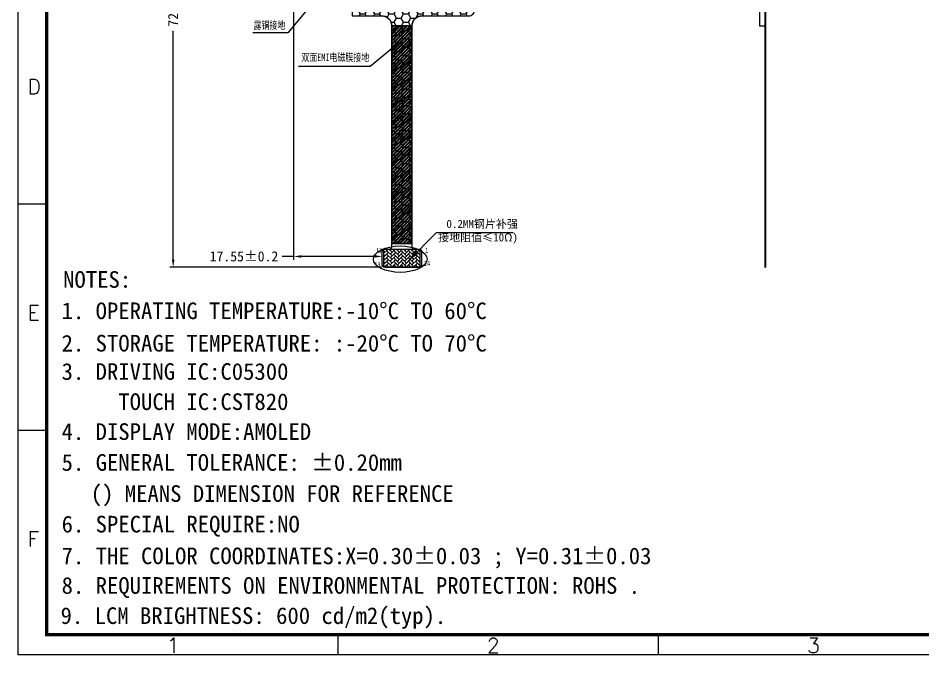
# Model space of a CAD drawing. Header units: millimetres. Extents: x -1677 to -687, y -1765 to -1070.
# Drawn here: x -1674.2 to -1494.9, y -1762.7 to -1636.4 of the extents above; entities that cross this region are included whole.
import ezdxf

# ---------------------------------------------------------------- set-up
doc = ezdxf.new("R2010")
doc.units = ezdxf.units.MM
for name, color, linetype in [('dim', 3, 'Continuous'), ('EMI', 150, 'Continuous'), ('FPC', 30, 'Continuous')]:
    doc.layers.add(name, color=color, linetype=linetype)
for name, color, linetype, lineweight in [('Main-FPC', 2, 'Continuous', 5), ('TFPC', 50, 'Continuous', 5), ('图框', 7, 'Continuous', 0), ('标注', 3, 'Continuous', 15)]:
    doc.layers.add(name, color=color, linetype=linetype, lineweight=lineweight)
doc.styles.add('RD', font='ROMAND.shx', dxfattribs={"width": 0.8})
doc.styles.add('ROMANC', font='romanc.shx', dxfattribs={"bigfont": 'gbcbig.shx'})
doc.styles.get("Standard").update_dxf_attribs({"font": 'txt.shx'})
doc.styles.add('W0$254', font='SimSun.ttf', dxfattribs={"width": 0.75})
doc.styles.add('宋', font='SimSun.ttf', dxfattribs={"height": 2})
doc.styles.add('宋体', font='SimSun.ttf', dxfattribs={"width": 0.75})
doc.styles.add('汉字', font='SimSun.ttf')
doc.dimstyles.new('DIM', dxfattribs={"dimtxt": 0.8, "dimasz": 0.8, "dimexe": 0, "dimexo": 0.5, "dimgap": 0.11, "dimtad": 0, "dimzin": 1, "dimdsep": 46, "dimtxsty": 'RD', "dimcen": 0, "dimclrd": 256, "dimclre": 256, "dimclrt": 256, "dimadec": 0, "dimazin": 0, "dimtm": 1e-09, "dimtfac": 1, "dimtofl": 0, "dimtmove": 0, "dimatfit": 3, "dimfxl": 1, "dimlwe": -1, "dimarcsym": 0})
doc.dimstyles.new('ISO-25$7', dxfattribs={"dimscale": 0.5, "dimtxt": 2.5, "dimasz": 2, "dimexe": 0.65, "dimexo": 0, "dimtad": 0, "dimtoh": 1, "dimzin": 1, "dimdsep": 46, "dimtxsty": '宋体', "dimcen": 1.6, "dimclrt": 7, "dimazin": 0, "dimtfac": 1, "dimtix": 1, "dimtmove": 1, "dimatfit": 3, "dimfxl": 1, "dimtolj": 1, "dimtzin": 1, "dimarcsym": 0})
doc.dimstyles.new('YanXiu', dxfattribs={"dimtxt": 2.5, "dimasz": 2.2, "dimexe": 0.66, "dimexo": 0.66, "dimgap": 0.66, "dimtad": 0, "dimdsep": 46, "dimtxsty": 'ROMANC', "dimcen": 0, "dimclrd": 256, "dimclre": 131, "dimclrt": 42, "dimazin": 2, "dimtfac": 1, "dimtofl": 0, "dimtmove": 0, "dimatfit": 3, "dimfxl": 1, "dimlwd": 5, "dimlwe": 5, "dimarcsym": 0})

# ---------------------------------------------------------------- blocks, each defined once
blk = doc.blocks.new('*D119')
at = {"layer": 'Defpoints', "color": 0, "transparency": 16777216}
for p in [(-1619.62, -1609.99), (-1602.07, -1683.66), (-1602.07, -1684.01)]:
    blk.add_point(p, dxfattribs=at)
at = {"layer": '标注', "lineweight": 5, "transparency": 16777216}
for p, q in [((-1619.62, -1610.65), (-1619.62, -1684.32)), ((-1619.62, -1683.66), (-1621.9, -1683.66)), ((-1603.57, -1683.66), (-1618.12, -1683.66)), ((-1602.07, -1683.35), (-1602.07, -1683))]:
    blk.add_line(p, q, dxfattribs=at)
at = {"layer": '标注', "transparency": 16777216}
for points in [[(-1618.12, -1683.41), (-1618.12, -1683.91), (-1619.62, -1683.66)], [(-1603.57, -1683.41), (-1603.57, -1683.91), (-1602.07, -1683.66)]]:
    blk.add_solid(points, dxfattribs=at)
at = {"layer": '标注', "transparency": 16777216, "insert": (-1629.46, -1683.66), "char_height": 2, "attachment_point": 5, "style": '宋'}
blk.add_mtext('17.55±0.2', dxfattribs=at)
blk = doc.blocks.new('*D115')
at = {"layer": 'Defpoints', "color": 0, "transparency": 16777216}
for p in [(-1616.77, -1612.84), (-1643.49, -1685.81), (-1601.57, -1685.81)]:
    blk.add_point(p, dxfattribs=at)
at = {"layer": '标注', "lineweight": 5, "transparency": 16777216}
for p, q in [((-1617.43, -1612.84), (-1644.15, -1612.84)), ((-1643.49, -1614.34), (-1643.49, -1623.65)), ((-1643.49, -1684.31), (-1643.49, -1638.91)), ((-1602.23, -1685.81), (-1644.15, -1685.81))]:
    blk.add_line(p, q, dxfattribs=at)
at = {"layer": '标注', "transparency": 16777216}
for points in [[(-1643.74, -1614.34), (-1643.24, -1614.34), (-1643.49, -1612.84)], [(-1643.74, -1684.31), (-1643.24, -1684.31), (-1643.49, -1685.81)]]:
    blk.add_solid(points, dxfattribs=at)
at = {"layer": '标注', "transparency": 16777216, "insert": (-1643.49, -1631.28), "char_height": 2, "attachment_point": 5, "rotation": 90, "style": '宋'}
blk.add_mtext('72.97±0.5', dxfattribs=at)

msp = doc.modelspace()

# ---------------------------------------------------------------- hatches: boundary and pattern name
at = {"layer": 'EMI', "lineweight": 5}
h = msp.add_hatch(dxfattribs=at)
h.set_pattern_fill('HONEY', color=256, scale=0.3)
h.set_pattern_definition([(0, (6.6709, 0.1958), (1.42875, 0.824889), [0.9525, -1.905]), (120, (6.6709, 0.1958), (-1.42874983, 0.8248893), [0.9525, -1.905]), (60, (6.6709, 0.1958), (1.7e-07, 1.6497783), [-1.905, 0.9525])])
h.paths.add_polyline_path([(-1594.167, -1635.935), (-1584.835, -1635.935, 0.4142136), (-1583.835, -1634.935), (-1583.835, -1631.401), (-1593.182, -1631.401), (-1593.182, -1625.131), (-1608.925, -1625.131), (-1608.925, -1627.081, -0.4142136), (-1609.925, -1628.081), (-1619.115, -1628.081), (-1619.115, -1630.694), (-1608.038, -1630.694), (-1608.038, -1635.935), (-1602.167, -1635.935, -0.4142136), (-1600.167, -1637.935), (-1600.167, -1681.081), (-1596.167, -1681.081), (-1596.167, -1637.935, -0.4142136)])
at = {"layer": 'Main-FPC', "lineweight": 5}
h = msp.add_hatch(dxfattribs=at)
h.set_pattern_fill('AR-HBONE', color=4, scale=0.005, angle=180)
h.set_pattern_definition([(225, (-3135.3782, -1844.47373), (-2e-16, -0.71842049), [1.524, -0.508]), (315, (-3135.7374, -1844.83294), (-2e-16, -0.71842049), [1.524, -0.508])])
edge = h.paths.add_edge_path()
edge.add_line((-1594.817, -1682.257), (-1601.517, -1682.257))
edge.add_arc((-1601.517, -1682.557), 0.3, 90, 180)
edge.add_line((-1601.817, -1682.557), (-1601.817, -1685.457))
edge.add_arc((-1601.517, -1685.457), 0.3, 180, 270)
edge.add_line((-1601.517, -1685.757), (-1594.817, -1685.757))
edge.add_arc((-1594.817, -1685.457), 0.3, 270, 360)
edge.add_line((-1594.517, -1685.457), (-1594.517, -1682.557))
edge.add_arc((-1594.817, -1682.557), 0.3, 360, 450)
at = {"layer": 'TFPC', "lineweight": 5}
h = msp.add_hatch(dxfattribs=at)
h.set_pattern_fill('ANSI32', color=252, scale=0.05)
h.set_pattern_definition([(45, (-3135.3782, -1844.47373), (-0.3367596, 0.3367596), []), (45, (-3135.1537, -1844.47373), (-0.3367596, 0.3367596), [])])
h.paths.add_polyline_path([(-1596.167, -1637.935), (-1600.167, -1637.935), (-1600.167, -1681.081), (-1596.167, -1681.081)])

# ---------------------------------------------------------------- linework, layer by layer
at = {"color": 11}
for p, q in [((-1526.222, -1620.931), (-1526.222, -1685.807)), ((-1526.092, -1620.931), (-1526.092, -1685.807)), ((-1527.322, -1627.067), (-1527.322, -1637.911)), ((-1527.322, -1637.911), (-1526.222, -1637.911)), ((-1526.222, -1685.807), (-1526.092, -1685.807))]:
    msp.add_line(p, q, dxfattribs=at)
for p, q in [((-1668.534, -1673.325), (-1674.22, -1673.325)), ((-1668.534, -1718.192), (-1674.22, -1718.192)), ((-1610.765, -1762.705), (-1610.765, -1758.672)), ((-1547.309, -1762.705), (-1547.309, -1758.672))]:
    msp.add_line(p, q)
msp.add_lwpolyline([(-1674.22, -1493.856), (-1295.142, -1493.856), (-1295.142, -1762.705), (-1674.22, -1762.705), (-1674.22, -1493.856)])
at = {"color": 7, "linetype": 'Continuous', "const_width": 0.652}
msp.add_lwpolyline([(-1668.534, -1758.672), (-1300.829, -1758.672), (-1300.829, -1497.888), (-1668.534, -1497.888)], close=True, dxfattribs=at)
at = {"color": 1}
msp.add_ellipse((-1598.489, -1684.2), major_axis=(-5.324, 0), ratio=0.4910581, dxfattribs=at)
at = {"layer": 'EMI', "lineweight": 5}
msp.add_lwpolyline([(-1609.925, -1628.081), (-1619.115, -1628.081), (-1619.115, -1630.694), (-1608.038, -1630.694), (-1608.038, -1635.935), (-1602.167, -1635.935, -0.4142136), (-1600.167, -1637.935), (-1600.167, -1681.081), (-1596.167, -1681.081), (-1596.167, -1637.935, -0.4142136), (-1594.167, -1635.935), (-1584.835, -1635.935, 0.4142136), (-1583.835, -1634.935), (-1583.835, -1631.401), (-1593.182, -1631.401), (-1593.182, -1625.131), (-1608.925, -1625.131), (-1608.925, -1627.081, -0.4142136)], format="xyb", close=True, dxfattribs=at)
at = {"layer": 'EMI', "color": 0, "lineweight": 5}
msp.add_lwpolyline([(-1594.167, -1635.935, 0.4142136), (-1596.167, -1637.935), (-1596.167, -1681.707, 0.4142136), (-1595.667, -1682.207), (-1594.767, -1682.207, -0.4142136), (-1594.267, -1682.707), (-1594.267, -1685.307, -0.4142136), (-1594.767, -1685.807), (-1601.567, -1685.807, -0.4142136), (-1602.067, -1685.307), (-1602.067, -1682.707, -0.4142136), (-1601.567, -1682.207), (-1600.667, -1682.207, 0.4142136), (-1600.167, -1681.707), (-1600.167, -1637.935, 0.4142136), (-1602.167, -1635.935)], format="xyb", dxfattribs=at)
at = {"layer": 'FPC', "color": 4, "lineweight": 5}
msp.add_lwpolyline([(-1594.817, -1682.257), (-1601.517, -1682.257, 0.4142136), (-1601.817, -1682.557), (-1601.817, -1685.457, 0.4142136), (-1601.517, -1685.757), (-1594.817, -1685.757, 0.4142136), (-1594.517, -1685.457), (-1594.517, -1682.557, 0.4142136)], format="xyb", close=True, dxfattribs=at)
at = {"layer": 'TFPC', "color": 252, "lineweight": 5}
msp.add_lwpolyline([(-1596.167, -1637.935), (-1600.167, -1637.935), (-1600.167, -1681.081), (-1596.167, -1681.081)], close=True, dxfattribs=at)

# ---------------------------------------------------------------- texts
at = {"char_height": 2.957, "attachment_point": 1}
for s, insert, width in [('D', (-1672.359, -1648.491), 15.04746), ('E', (-1672.359, -1693.358), 17.62186), ('F', (-1672.359, -1738.226), 15.93535), ('1', (-1644.773, -1759.34), 5.02388), ('2', (-1581.318, -1759.34), 2.44444), ('3', (-1517.863, -1759.34), 6.60575)]:
    msp.add_mtext(s, dxfattribs=dict(at, insert=insert, width=width))
at = {"color": 3, "insert": (-1575.168, -1676.418), "char_height": 1.6, "width": 35.55112, "attachment_point": 3, "style": '宋'}
msp.add_mtext('0.2MM钢片补强\\P接地阻值≤10Ω)', dxfattribs=at)
at = {"layer": 'dim', "color": 3, "char_height": 1.5, "width": 19.70966, "attachment_point": 3, "style": '宋体'}
for s, insert in [('{\\fSimSun|b0|i0|c134|p54;露铜接地}', (-1621.255, -1637.042)), ('{\\fSimSun|b0|i0|c134|p54;双面EMI电磁膜接地}', (-1604.642, -1643.415))]:
    msp.add_mtext(s, dxfattribs=dict(at, insert=insert))
at = {"layer": 'FPC', "color": 1, "linetype": 'Continuous', "char_height": 1, "width": 1, "attachment_point": 1, "style": 'W0$254'}
for s, insert in [('{\\fSimSun|b0|i0|c134|p2;12}', (-1603.28, -1682.008)), ('{\\fSimSun|b0|i0|c134|p2;1}', (-1593.548, -1681.915)), ('{\\fSimSun|b0|i0|c134|p2;13}', (-1603.619, -1684.81)), ('{\\fSimSun|b0|i0|c134|p2;24}', (-1593.778, -1684.553))]:
    msp.add_mtext(s, dxfattribs=dict(at, insert=insert))
at = {"layer": 'TFPC', "color": 255, "lineweight": 5, "insert": (-1599.084, -1660.77), "char_height": 1.3, "width": 11.22995, "attachment_point": 1, "rotation": 90, "style": '汉字'}
msp.add_mtext('{\\fMicrosoft YaHei|b0|i0|c134|p34;单层弯折区}', dxfattribs=at)
at = {"layer": '图框', "color": 233, "lineweight": 15, "style": '宋体'}
for s, height, p in [('NOTES:', 3.3043, (-1665.297, -1689.885)), ('1. OPERATING TEMPERATURE:-10°C TO 60°C', 3.30427, (-1665.597, -1696.098)), ('2. STORAGE TEMPERATURE: :-20°C TO 70°C', 3.30427, (-1665.597, -1702.527)), ('3. DRIVING IC:C05300', 3.30427, (-1665.597, -1708.137)), ('     TOUCH IC:CST820', 3.30427, (-1665.597, -1714.124)), ('4. DISPLAY MODE:AMOLED', 3.30427, (-1665.597, -1720.054)), ('5. GENERAL TOLERANCE: ±0.20mm', 3.30427, (-1665.597, -1726.177)), ('  () MEANS DIMENSION FOR REFERENCE', 3.30427, (-1664.318, -1732.348)), ('6. SPECIAL REQUIRE:NO', 3.30427, (-1665.597, -1738.412)), ('7. THE COLOR COORDINATES:X=0.30%%P0.03 ; Y=0.31%%P0.03', 3.30427, (-1665.597, -1744.71)), ('8. REQUIREMENTS ON ENVIRONMENTAL PROTECTION: ROHS .', 3.30427, (-1665.597, -1750.58)), ('9. LCM BRIGHTNESS: 600 cd/m2(typ).', 3.30427, (-1665.799, -1756.564))]:
    msp.add_text(s, height=height, dxfattribs=at).set_placement(p)

# ---------------------------------------------------------------- dimensions: what is measured, and where the dimension line sits
at = {"layer": '标注'}
dim = msp.add_linear_dim(base=(-1602.067, -1683.659), p1=(-1619.615, -1609.987), p2=(-1602.067, -1684.007), dimstyle='YanXiu', override={"dimasz": 1.5, "dimgap": 0.66, "dimtxsty": '宋', "dimclre": 256, "dimclrt": 256, "dimtol": 1, "dimlim": 0, "dimtp": 0.2, "dimtm": 0.2}, dxfattribs=at)
dim.commit()
dim.dimension.update_dxf_attribs({"geometry": '*D119', "text_midpoint": (-1629.46, -1683.659), "dimtype": 160})
dim = msp.add_linear_dim(base=(-1643.494, -1685.807), p1=(-1616.765, -1612.837), p2=(-1601.567, -1685.807), angle=90, dimstyle='YanXiu', override={"dimasz": 1.5, "dimtxsty": '宋', "dimclre": 256, "dimclrt": 256, "dimtol": 1, "dimtp": 0.5, "dimtm": 0.5}, dxfattribs=at)
dim.commit()
dim.dimension.update_dxf_attribs({"geometry": '*D115', "text_midpoint": (-1643.494, -1631.281), "dimtype": 160})

# ---------------------------------------------------------------- leaders
at = {"color": 3}
msp.add_leader([(-1596.991, -1684.648), (-1591.305, -1678.915), (-1576.082, -1678.915)], dimstyle='ISO-25$7', override={"dimscale": 1, "dimasz": 2.5, "dimexe": 1.25, "dimexo": 0.625, "dimtoh": 0, "dimzin": 8, "dimtxsty": 'Standard', "dimcen": 2.5, "dimclrt": 0, "dimadec": 0, "dimtix": 0, "dimtmove": 0, "dimtzin": 8}, dxfattribs=at)
at = {"layer": 'dim', "lineweight": 5}
for points in [[(-1617.035, -1634.881), (-1620.759, -1639.304), (-1627.735, -1639.304)], [(-1599.205, -1641.678), (-1604.437, -1645.974), (-1618.66, -1645.974)]]:
    msp.add_leader(points, dimstyle='DIM', override={"dimgap": 0.11, "dimtad": 0, "dimfxl": 1.25, "dimlwd": 5, "dimlwe": 5, "dimarcsym": 1}, dxfattribs=at)

doc.saveas('drawing.dxf')
